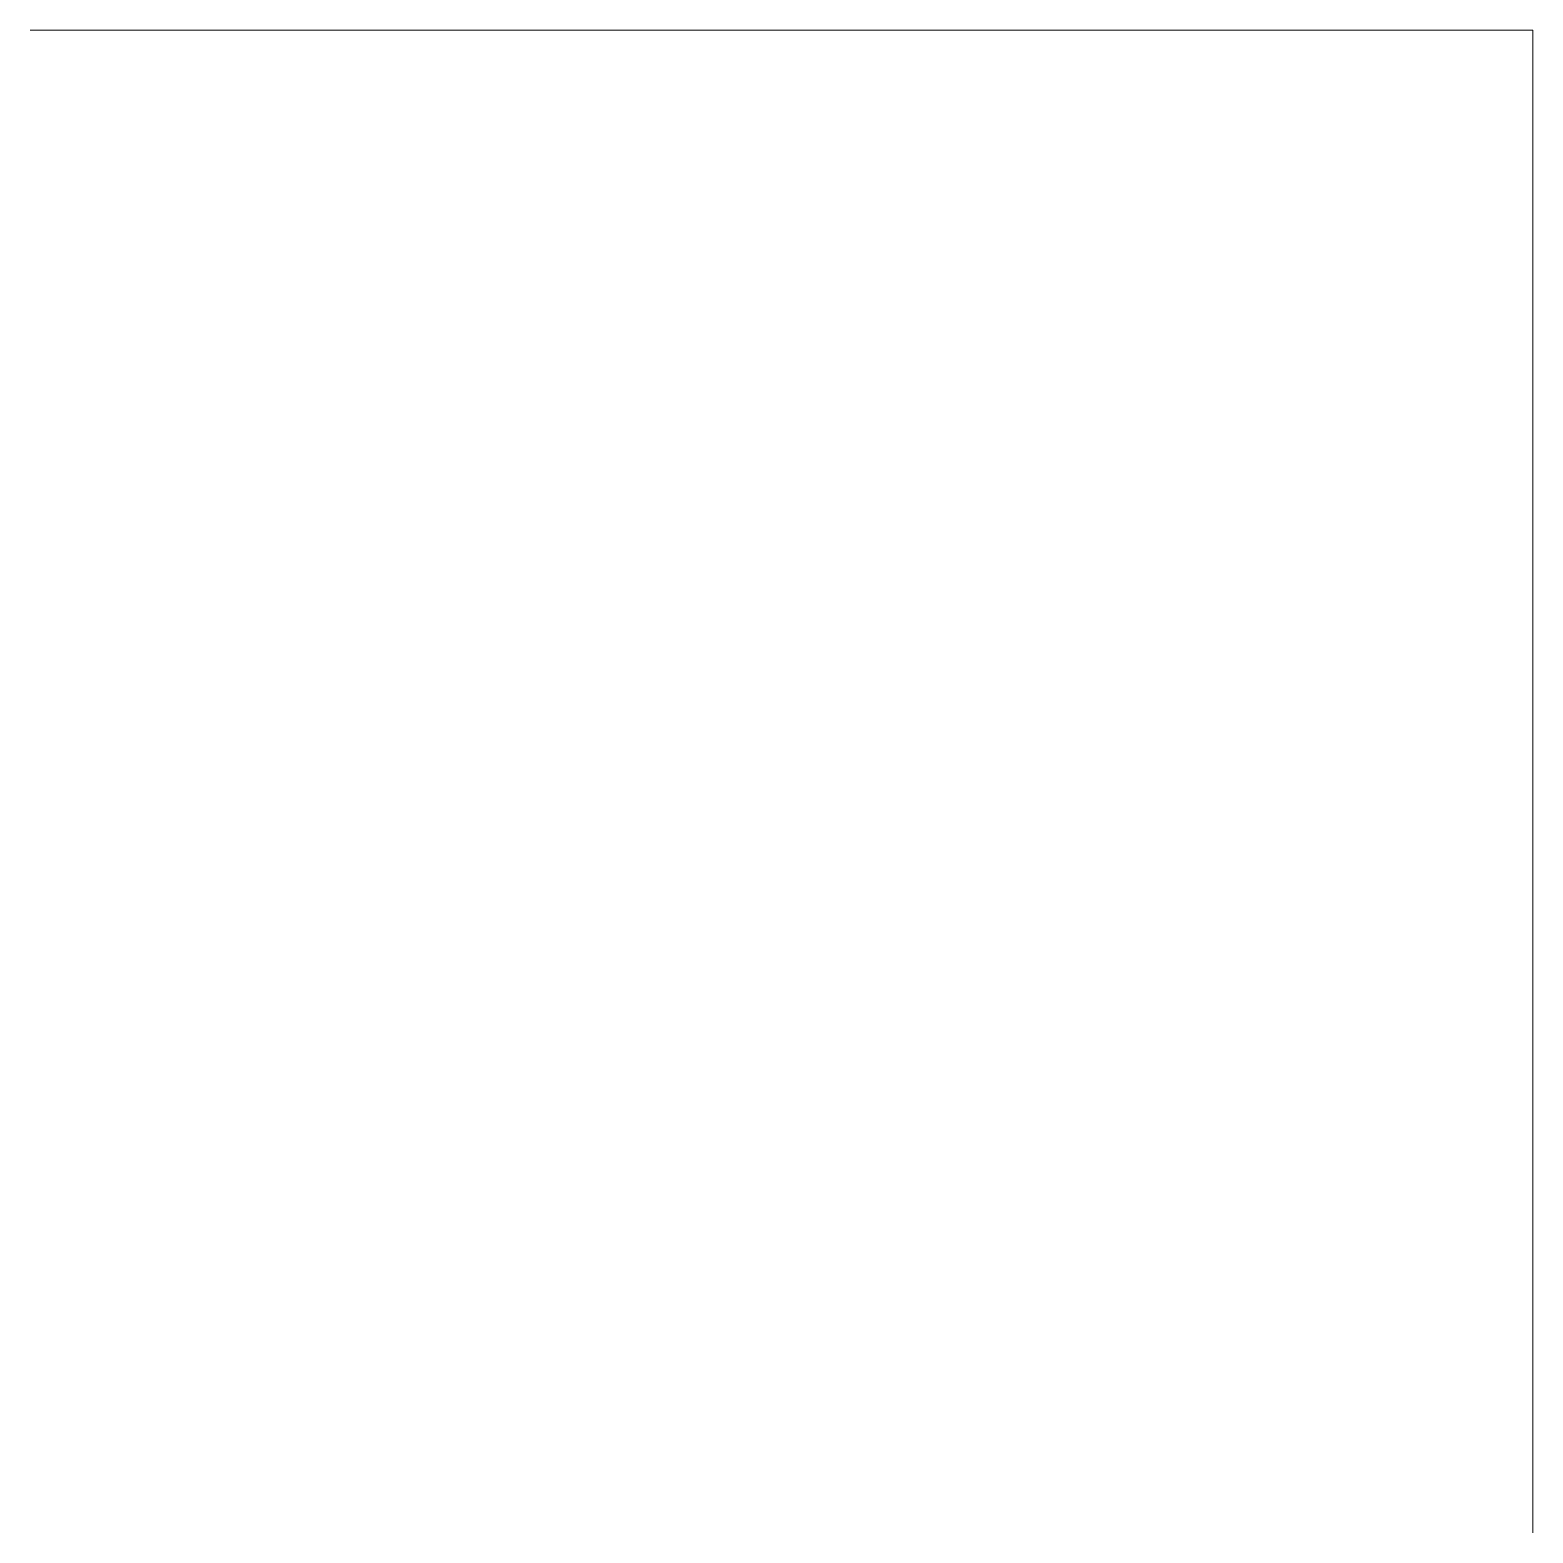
# Model space of a CAD drawing. Header units: millimetres. Extents: x 352 to 10586, y 0 to 3040.
# Drawn here: x 3206.19 to 3225.33, y 1595.96 to 1615.1 of the extents above; entities that cross this region are included whole.
import ezdxf
from ezdxf.enums import TextEntityAlignment as Align

# ---------------------------------------------------------------- set-up
doc = ezdxf.new("R2010")
doc.units = ezdxf.units.MM
doc.styles.add('HAN', font='')
doc.styles.get('HAN').set_extended_font_data('GulimChe')

# ---------------------------------------------------------------- blocks, each defined once
blk = doc.blocks.new('format-2')
at = {"color": 3, "lineweight": 9}
for p in [(604, 422), (609, 417)]:
    blk.add_line(p, (609, 422), dxfattribs=at)
at = {"style": 'HAN'}
for tag, height, p in [('MODEL-NAME', 3, (574.5955, 32.5251)), ('PART-NAME', 3, (574.5955, 27.2942)), ('SCALE', 2.7, (509.3081, 27.2942)), ('PART-NO', 3, (574.5955, 22.0142)), ('CH-BY', 3, (465.7087, 20.4421)), ('DRA-BY', 3, (449.22, 20.4421)), ('APP-BY', 3, (482.1974, 20.4421)), ('관련업체명', 3, (524.0949, 10.2925)), ('CH-DATE', 2.5, (465.7087, 8.475)), ('DRA-DATE', 2.5, (449.22, 8.475)), ('APP-DATE', 2.5, (482.1974, 8.475))]:
    blk.add_attdef(tag, text='', height=height, dxfattribs=at).set_placement(p, align=Align.MIDDLE_CENTER)

msp = doc.modelspace()

# ---------------------------------------------------------------- block references
at = {"xscale": 3.827250000000276, "yscale": 3.827250000000276, "zscale": 3.827250000000276}
msp.add_blockref('format-2', (894.533, 0, 0.001), dxfattribs=at)

doc.saveas('drawing.dxf')
